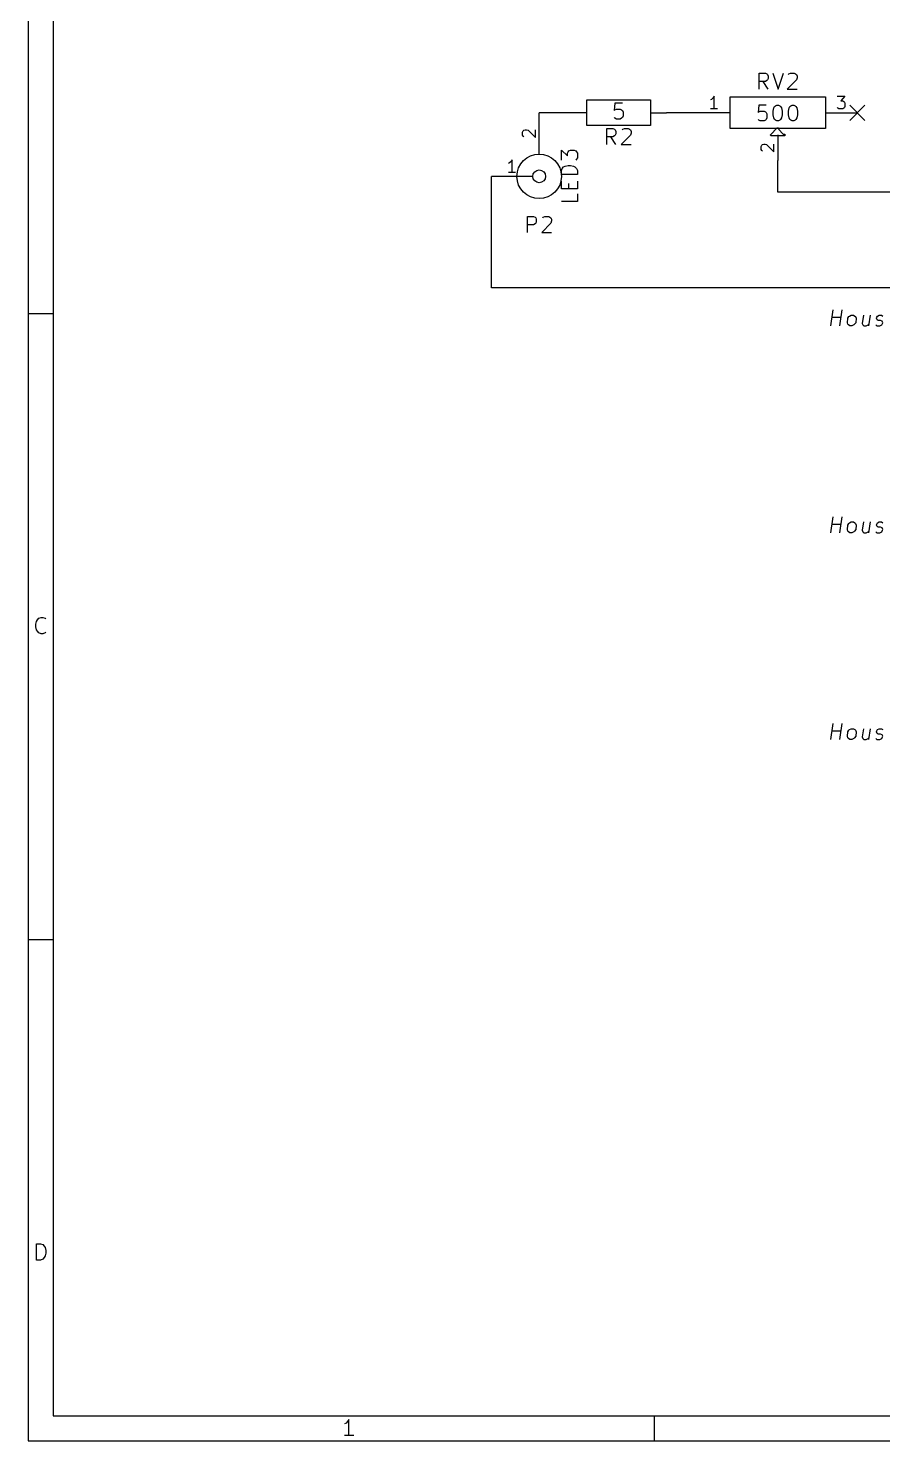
# Model space of a CAD drawing. Extents: x 10 to 287, y -200 to -10.
# Drawn here: x 10 to 78.2, y -200 to -87.2 of the extents above; entities that cross this region are included whole.
import ezdxf

# ---------------------------------------------------------------- set-up
doc = ezdxf.new("R2010")
doc.units = 0
doc.header["$MEASUREMENT"] = 0

msp = doc.modelspace()

# ---------------------------------------------------------------- linework, layer by layer
at = {"layer": 'Blue 2'}
for p, q in [((75.5904, -93.3704), (76.8096, -94.5896)), ((76.8096, -93.3704), (75.5904, -94.5896))]:
    msp.add_line(p, q, dxfattribs=at)
at = {"layer": 'Cyan 2'}
for p, q in [((68.3768, -92.1004), (68.3768, -90.8304)), ((68.3768, -90.8304), (68.8594, -90.8304)), ((68.8594, -90.8304), (68.9864, -90.8812)), ((68.9864, -90.8812), (69.0372, -90.932)), ((69.0372, -90.932), (69.088, -91.059)), ((69.088, -91.2368), (69.0372, -91.3638)), ((69.088, -91.059), (69.088, -91.2368)), ((69.469, -90.8304), (69.8754, -92.1004)), ((69.8754, -92.1004), (70.3072, -90.8304)), ((70.6882, -90.932), (70.739, -90.8812)), ((70.739, -90.8812), (70.866, -90.8304)), ((70.866, -90.8304), (71.1708, -90.8304)), ((71.1708, -90.8304), (71.2724, -90.8812)), ((71.2724, -90.8812), (71.3486, -90.932)), ((71.3486, -90.932), (71.3994, -91.059)), ((71.3994, -91.186), (71.3486, -91.3638)), ((71.3994, -91.059), (71.3994, -91.186)), ((68.8594, -91.4908), (68.3768, -91.4908)), ((69.088, -92.1004), (68.6816, -91.4908)), ((68.9864, -91.4146), (68.8594, -91.4908)), ((69.0372, -91.3638), (68.9864, -91.4146)), ((71.3486, -91.3638), (70.612, -92.1004)), ((70.612, -92.1004), (71.3994, -92.1004)), ((56.8452, -93.218), (56.7944, -93.8022)), ((57.4548, -93.218), (56.8452, -93.218)), ((68.326, -93.3704), (68.2752, -93.9546)), ((68.9356, -93.3704), (68.326, -93.3704)), ((69.5452, -93.599), (69.596, -93.472)), ((69.596, -93.472), (69.6722, -93.4212)), ((69.6722, -93.4212), (69.7738, -93.3704)), ((69.7738, -93.3704), (69.9008, -93.3704)), ((69.9008, -93.3704), (70.0278, -93.4212)), ((70.0278, -93.4212), (70.0786, -93.472)), ((70.0786, -93.472), (70.1548, -93.599)), ((70.7644, -93.599), (70.8152, -93.472)), ((70.8152, -93.472), (70.8914, -93.4212)), ((70.8914, -93.4212), (70.993, -93.3704)), ((70.993, -93.3704), (71.12, -93.3704)), ((71.12, -93.3704), (71.247, -93.4212)), ((71.247, -93.4212), (71.2978, -93.472)), ((71.2978, -93.472), (71.374, -93.599)), ((56.7944, -93.8022), (56.8452, -93.7514)), ((56.8452, -94.4118), (56.7944, -94.361)), ((56.8452, -93.7514), (56.9722, -93.7006)), ((56.9722, -94.488), (56.8452, -94.4118)), ((56.9722, -93.7006), (57.277, -93.7006)), ((57.277, -94.488), (56.9722, -94.488)), ((57.277, -93.7006), (57.3786, -93.7514)), ((57.3786, -94.4118), (57.277, -94.488)), ((57.3786, -93.7514), (57.4548, -93.8022)), ((57.4548, -94.361), (57.3786, -94.4118)), ((57.4548, -93.8022), (57.5056, -93.9292)), ((57.5056, -94.234), (57.4548, -94.361)), ((57.5056, -93.9292), (57.5056, -94.234)), ((68.2752, -93.9546), (68.326, -93.9038)), ((68.326, -94.5642), (68.2752, -94.5134)), ((68.326, -93.9038), (68.453, -93.853)), ((68.453, -94.6404), (68.326, -94.5642)), ((68.453, -93.853), (68.7578, -93.853)), ((68.7578, -94.6404), (68.453, -94.6404)), ((68.7578, -93.853), (68.8594, -93.9038)), ((68.8594, -94.5642), (68.7578, -94.6404)), ((68.8594, -93.9038), (68.9356, -93.9546)), ((68.9356, -94.5134), (68.8594, -94.5642)), ((68.9356, -93.9546), (68.9864, -94.0816)), ((68.9864, -94.3864), (68.9356, -94.5134)), ((68.9864, -94.0816), (68.9864, -94.3864)), ((69.4944, -93.853), (69.5452, -93.599)), ((69.4944, -94.1578), (69.4944, -93.853)), ((69.5452, -94.3864), (69.4944, -94.1578)), ((69.596, -94.5134), (69.5452, -94.3864)), ((69.6722, -94.5642), (69.596, -94.5134)), ((69.7738, -94.6404), (69.6722, -94.5642)), ((69.9008, -94.6404), (69.7738, -94.6404)), ((70.0278, -94.5642), (69.9008, -94.6404)), ((70.0786, -94.5134), (70.0278, -94.5642)), ((70.1548, -94.3864), (70.0786, -94.5134)), ((70.1548, -93.599), (70.2056, -93.853)), ((70.2056, -94.1578), (70.1548, -94.3864)), ((70.2056, -93.853), (70.2056, -94.1578)), ((70.7136, -93.853), (70.7644, -93.599)), ((70.7136, -94.1578), (70.7136, -93.853)), ((70.7644, -94.3864), (70.7136, -94.1578)), ((70.8152, -94.5134), (70.7644, -94.3864)), ((70.8914, -94.5642), (70.8152, -94.5134)), ((70.993, -94.6404), (70.8914, -94.5642)), ((71.12, -94.6404), (70.993, -94.6404)), ((71.247, -94.5642), (71.12, -94.6404)), ((71.2978, -94.5134), (71.247, -94.5642)), ((71.374, -94.3864), (71.2978, -94.5134)), ((71.374, -93.599), (71.4248, -93.853)), ((71.4248, -94.1578), (71.374, -94.3864)), ((71.4248, -93.853), (71.4248, -94.1578)), ((56.2102, -96.52), (56.2102, -95.25)), ((56.2102, -95.25), (56.6928, -95.25)), ((56.6928, -95.25), (56.8198, -95.3008)), ((56.8198, -95.8342), (56.6928, -95.9104)), ((56.8198, -95.3008), (56.8706, -95.3516)), ((56.8706, -95.7834), (56.8198, -95.8342)), ((56.8706, -95.3516), (56.9214, -95.4786)), ((56.9214, -95.6564), (56.8706, -95.7834)), ((56.9214, -95.4786), (56.9214, -95.6564)), ((58.0898, -95.7834), (57.3532, -96.52)), ((57.4294, -95.3516), (57.4802, -95.3008)), ((57.4802, -95.3008), (57.6072, -95.25)), ((57.6072, -95.25), (57.912, -95.25)), ((57.912, -95.25), (58.0136, -95.3008)), ((58.0136, -95.3008), (58.0898, -95.3516)), ((58.0898, -95.3516), (58.1406, -95.4786)), ((58.1406, -95.6056), (58.0898, -95.7834)), ((58.1406, -95.4786), (58.1406, -95.6056)), ((56.6928, -95.9104), (56.2102, -95.9104)), ((56.9214, -96.52), (56.515, -95.9104)), ((57.3532, -96.52), (58.1406, -96.52)), ((52.578, -97.7646), (52.578, -96.9772)), ((52.578, -96.9772), (53.0606, -97.409)), ((53.0606, -97.2058), (53.1114, -97.1042)), ((53.0606, -97.409), (53.0606, -97.2058)), ((53.1114, -97.1042), (53.1622, -97.028)), ((53.1622, -97.028), (53.2892, -96.9772)), ((53.2892, -96.9772), (53.594, -96.9772)), ((53.594, -96.9772), (53.721, -97.028)), ((53.721, -97.028), (53.7718, -97.1042)), ((53.7718, -97.6884), (53.721, -97.7646)), ((53.7718, -97.1042), (53.848, -97.2058)), ((53.848, -97.5868), (53.7718, -97.6884)), ((53.848, -97.2058), (53.848, -97.5868)), ((52.578, -98.6028), (52.6288, -98.425)), ((52.578, -98.9076), (52.578, -98.6028)), ((53.848, -98.9076), (52.578, -98.9076)), ((52.6288, -98.425), (52.7558, -98.298)), ((52.7558, -98.298), (52.8828, -98.2472)), ((52.8828, -98.2472), (53.1114, -98.1964)), ((53.1114, -98.1964), (53.2892, -98.1964)), ((53.2892, -98.1964), (53.5432, -98.2472)), ((53.5432, -98.2472), (53.6448, -98.298)), ((53.6448, -98.298), (53.7718, -98.425)), ((53.7718, -98.425), (53.848, -98.6028)), ((53.848, -98.6028), (53.848, -98.9076)), ((52.578, -100.051), (52.578, -99.441)), ((53.848, -100.051), (52.578, -100.051)), ((53.1622, -100.051), (53.1622, -99.6188)), ((53.848, -99.441), (53.848, -100.051)), ((53.848, -101.067), (52.578, -101.067)), ((53.848, -100.457), (53.848, -101.067)), ((49.8602, -103.53), (49.8602, -102.26)), ((49.8602, -102.26), (50.3428, -102.26)), ((50.3428, -102.26), (50.4698, -102.311)), ((50.4698, -102.311), (50.5206, -102.362)), ((50.5206, -102.362), (50.5714, -102.489)), ((50.5714, -102.489), (50.5714, -102.667)), ((51.0794, -102.362), (51.1302, -102.311)), ((51.1302, -102.311), (51.2572, -102.26)), ((51.2572, -102.26), (51.562, -102.26)), ((51.562, -102.26), (51.6636, -102.311)), ((51.6636, -102.311), (51.7398, -102.362)), ((51.7398, -102.362), (51.7906, -102.489)), ((51.7906, -102.489), (51.7906, -102.616)), ((50.3428, -102.921), (49.8602, -102.921)), ((50.4698, -102.845), (50.3428, -102.921)), ((50.5206, -102.794), (50.4698, -102.845)), ((50.5714, -102.667), (50.5206, -102.794)), ((51.7398, -102.794), (51.0032, -103.53)), ((51.0032, -103.53), (51.7906, -103.53)), ((51.7906, -102.616), (51.7398, -102.794))]:
    msp.add_line(p, q, dxfattribs=at)
at = {"layer": 'Green 2'}
for p, q in [((53.34, -93.98), (50.8, -93.98)), ((63.5, -93.98), (60.96, -93.98)), ((69.85, -100.33), (69.85, -97.79)), ((46.99, -107.95), (46.99, -99.06)), ((90.17, -100.33), (69.85, -100.33)), ((107.95, -107.95), (46.99, -107.95))]:
    msp.add_line(p, q, dxfattribs=at)
at = {"layer": 'Magenta 2'}
for p, q in [((74.0918, -110.998), (74.2696, -109.728)), ((74.1934, -110.312), (74.9046, -110.312)), ((74.803, -110.998), (74.9808, -109.728)), ((75.4126, -110.744), (75.438, -110.388)), ((75.438, -110.388), (75.5142, -110.261)), ((75.5142, -110.261), (75.565, -110.211)), ((75.565, -110.211), (75.7174, -110.134)), ((75.7174, -110.134), (75.8952, -110.134)), ((75.8952, -110.134), (75.9968, -110.211)), ((75.9968, -110.211), (76.0476, -110.261)), ((76.0476, -110.261), (76.0984, -110.388)), ((76.0984, -110.388), (76.073, -110.744)), ((76.6826, -110.134), (76.581, -110.795)), ((77.216, -110.134), (77.089, -110.998)), ((77.724, -110.388), (77.7494, -110.312)), ((77.7748, -110.515), (77.724, -110.388)), ((77.7494, -110.312), (77.8002, -110.211)), ((77.8002, -110.211), (77.9526, -110.134)), ((77.9526, -110.134), (78.1304, -110.134)), ((78.1304, -110.134), (78.232, -110.211)), ((75.438, -110.871), (75.4126, -110.744)), ((75.4888, -110.922), (75.438, -110.871)), ((75.5904, -110.998), (75.4888, -110.922)), ((75.7682, -110.998), (75.5904, -110.998)), ((75.9206, -110.922), (75.7682, -110.998)), ((75.9714, -110.871), (75.9206, -110.922)), ((76.073, -110.744), (75.9714, -110.871)), ((76.581, -110.795), (76.6318, -110.922)), ((76.6318, -110.922), (76.7334, -110.998)), ((76.7334, -110.998), (76.9112, -110.998)), ((76.9112, -110.998), (77.0636, -110.922)), ((77.0636, -110.922), (77.1144, -110.871)), ((77.6732, -110.922), (77.7494, -110.998)), ((77.7494, -110.998), (78.0034, -110.998)), ((77.8764, -110.566), (77.7748, -110.515)), ((78.0542, -110.566), (77.8764, -110.566)), ((78.0034, -110.998), (78.1558, -110.922)), ((78.1812, -110.617), (78.0542, -110.566)), ((78.1558, -110.922), (78.2066, -110.795)), ((78.232, -110.744), (78.1812, -110.617)), ((78.2066, -110.795), (78.232, -110.744)), ((74.0918, -127.508), (74.2696, -126.238)), ((74.803, -127.508), (74.9808, -126.238)), ((74.1934, -126.822), (74.9046, -126.822)), ((75.4126, -127.254), (75.438, -126.898)), ((75.438, -127.381), (75.4126, -127.254)), ((75.438, -126.898), (75.5142, -126.771)), ((75.4888, -127.432), (75.438, -127.381)), ((75.5142, -126.771), (75.565, -126.721)), ((75.565, -126.721), (75.7174, -126.644)), ((75.7174, -126.644), (75.8952, -126.644)), ((75.8952, -126.644), (75.9968, -126.721)), ((75.9714, -127.381), (75.9206, -127.432)), ((76.073, -127.254), (75.9714, -127.381)), ((75.9968, -126.721), (76.0476, -126.771)), ((76.0476, -126.771), (76.0984, -126.898)), ((76.0984, -126.898), (76.073, -127.254)), ((76.6826, -126.644), (76.581, -127.305)), ((76.581, -127.305), (76.6318, -127.432)), ((77.0636, -127.432), (77.1144, -127.381)), ((77.216, -126.644), (77.089, -127.508)), ((77.724, -126.898), (77.7494, -126.822)), ((77.7748, -127.025), (77.724, -126.898)), ((77.7494, -126.822), (77.8002, -126.721)), ((77.8764, -127.076), (77.7748, -127.025)), ((77.8002, -126.721), (77.9526, -126.644)), ((78.0542, -127.076), (77.8764, -127.076)), ((77.9526, -126.644), (78.1304, -126.644)), ((78.1812, -127.127), (78.0542, -127.076)), ((78.1304, -126.644), (78.232, -126.721)), ((78.1558, -127.432), (78.2066, -127.305)), ((78.232, -127.254), (78.1812, -127.127)), ((78.2066, -127.305), (78.232, -127.254)), ((75.5904, -127.508), (75.4888, -127.432)), ((75.7682, -127.508), (75.5904, -127.508)), ((75.9206, -127.432), (75.7682, -127.508)), ((76.6318, -127.432), (76.7334, -127.508)), ((76.7334, -127.508), (76.9112, -127.508)), ((76.9112, -127.508), (77.0636, -127.432)), ((77.6732, -127.432), (77.7494, -127.508)), ((77.7494, -127.508), (78.0034, -127.508)), ((78.0034, -127.508), (78.1558, -127.432)), ((74.0918, -144.018), (74.2696, -142.748)), ((74.803, -144.018), (74.9808, -142.748)), ((75.565, -143.231), (75.7174, -143.154)), ((75.7174, -143.154), (75.8952, -143.154)), ((75.8952, -143.154), (75.9968, -143.231)), ((76.6826, -143.154), (76.581, -143.815)), ((77.216, -143.154), (77.089, -144.018)), ((77.8002, -143.231), (77.9526, -143.154)), ((77.9526, -143.154), (78.1304, -143.154)), ((78.1304, -143.154), (78.232, -143.231)), ((74.1934, -143.332), (74.9046, -143.332)), ((75.4126, -143.764), (75.438, -143.408)), ((75.438, -143.891), (75.4126, -143.764)), ((75.438, -143.408), (75.5142, -143.281)), ((75.4888, -143.942), (75.438, -143.891)), ((75.5904, -144.018), (75.4888, -143.942)), ((75.5142, -143.281), (75.565, -143.231)), ((75.7682, -144.018), (75.5904, -144.018)), ((75.9206, -143.942), (75.7682, -144.018)), ((75.9714, -143.891), (75.9206, -143.942)), ((76.073, -143.764), (75.9714, -143.891)), ((75.9968, -143.231), (76.0476, -143.281)), ((76.0476, -143.281), (76.0984, -143.408)), ((76.0984, -143.408), (76.073, -143.764)), ((76.581, -143.815), (76.6318, -143.942)), ((76.6318, -143.942), (76.7334, -144.018)), ((76.7334, -144.018), (76.9112, -144.018)), ((76.9112, -144.018), (77.0636, -143.942)), ((77.0636, -143.942), (77.1144, -143.891)), ((77.6732, -143.942), (77.7494, -144.018)), ((77.724, -143.408), (77.7494, -143.332)), ((77.7748, -143.535), (77.724, -143.408)), ((77.7494, -143.332), (77.8002, -143.231)), ((77.7494, -144.018), (78.0034, -144.018)), ((77.8764, -143.586), (77.7748, -143.535)), ((78.0542, -143.586), (77.8764, -143.586)), ((78.0034, -144.018), (78.1558, -143.942)), ((78.1812, -143.637), (78.0542, -143.586)), ((78.1558, -143.942), (78.2066, -143.815)), ((78.232, -143.764), (78.1812, -143.637)), ((78.2066, -143.815), (78.232, -143.764))]:
    msp.add_line(p, q, dxfattribs=at)
at = {"layer": 'Red 2'}
for p, q in [((10.0076, -10.0076), (10.0076, -200)), ((11.9888, -11.9888), (11.9888, -198.018)), ((54.61, -94.996), (54.61, -92.964)), ((54.61, -92.964), (59.69, -92.964)), ((59.69, -92.964), (59.69, -94.996)), ((64.5668, -92.9132), (64.4906, -92.964)), ((64.6684, -92.8116), (64.5668, -92.9132)), ((64.77, -92.6592), (64.6684, -92.8116)), ((64.77, -93.6752), (64.77, -92.6592)), ((66.04, -95.25), (66.04, -92.71)), ((66.04, -92.71), (73.66, -92.71)), ((73.66, -92.71), (73.66, -95.25)), ((74.5998, -92.6592), (75.2094, -92.6592)), ((74.6506, -93.6244), (74.5998, -93.5736)), ((75.2094, -92.6592), (74.8792, -93.0402)), ((74.8792, -93.0402), (75.0316, -93.0402)), ((75.0316, -93.0402), (75.1332, -93.091)), ((75.1332, -93.091), (75.184, -93.1418)), ((75.184, -93.5736), (75.1332, -93.6244)), ((75.184, -93.1418), (75.2094, -93.2434)), ((75.2094, -93.472), (75.184, -93.5736)), ((75.2094, -93.2434), (75.2094, -93.472)), ((50.8, -97.282), (50.8, -93.98)), ((54.61, -93.98), (53.34, -93.98)), ((59.69, -93.98), (60.96, -93.98)), ((66.04, -93.98), (63.5, -93.98)), ((65.0494, -93.6752), (64.4906, -93.6752)), ((73.66, -93.98), (76.2, -93.98)), ((74.7268, -93.6752), (74.6506, -93.6244)), ((75.0316, -93.6752), (74.7268, -93.6752)), ((75.1332, -93.6244), (75.0316, -93.6752)), ((49.4792, -95.5294), (49.53, -95.4278)), ((49.4792, -95.7834), (49.4792, -95.5294)), ((49.53, -95.8596), (49.4792, -95.7834)), ((49.53, -95.4278), (49.5808, -95.377)), ((49.5808, -95.377), (49.6824, -95.3516)), ((49.6824, -95.3516), (49.784, -95.3516)), ((49.784, -95.3516), (49.911, -95.377)), ((49.911, -95.377), (50.4952, -95.9612)), ((50.4952, -95.9612), (50.4952, -95.3516)), ((59.69, -94.996), (54.61, -94.996)), ((73.66, -95.25), (66.04, -95.25)), ((69.2658, -95.7326), (69.7992, -95.1992)), ((69.2658, -95.7834), (69.2658, -95.7326)), ((69.3166, -95.8342), (69.2658, -95.7834)), ((70.3834, -95.8342), (69.3166, -95.8342)), ((69.7992, -95.1992), (69.7992, -95.1738)), ((69.7992, -95.1738), (69.8754, -95.1738)), ((69.85, -95.758), (69.85, -97.79)), ((69.8754, -95.1738), (69.9262, -95.2246)), ((69.9262, -95.3008), (69.9008, -95.3008)), ((69.9008, -95.3008), (70.2818, -95.6818)), ((69.9262, -95.2246), (69.9262, -95.3008)), ((70.2818, -95.6818), (70.3834, -95.6818)), ((70.3834, -95.6818), (70.4342, -95.7326)), ((70.4342, -95.7834), (70.3834, -95.8342)), ((70.4342, -95.7326), (70.4342, -95.7834)), ((49.5808, -95.9104), (49.53, -95.8596)), ((68.5292, -96.6724), (68.58, -96.5708)), ((68.5292, -96.9264), (68.5292, -96.6724)), ((68.58, -97.0026), (68.5292, -96.9264)), ((68.58, -96.5708), (68.6308, -96.52)), ((68.6308, -96.52), (68.7324, -96.4946)), ((68.7324, -96.4946), (68.834, -96.4946)), ((68.834, -96.4946), (68.961, -96.52)), ((68.961, -96.52), (69.5452, -97.1042)), ((69.5452, -97.1042), (69.5452, -96.4946)), ((48.4378, -97.9932), (48.3616, -98.044)), ((48.5394, -97.8916), (48.4378, -97.9932)), ((48.641, -97.7392), (48.5394, -97.8916)), ((48.641, -98.7552), (48.641, -97.7392)), ((68.6308, -97.0534), (68.58, -97.0026)), ((50.292, -99.06), (46.99, -99.06)), ((48.9204, -98.7552), (48.3616, -98.7552)), ((10.0076, -110.007), (11.9888, -110.007)), ((10.6172, -134.823), (10.668, -134.595)), ((10.6172, -135.026), (10.6172, -134.823)), ((10.668, -135.255), (10.6172, -135.026)), ((10.668, -134.595), (10.7442, -134.468)), ((10.7442, -135.382), (10.668, -135.255)), ((10.7442, -134.468), (10.8458, -134.341)), ((10.8458, -134.341), (11.049, -134.29)), ((11.049, -134.29), (11.176, -134.29)), ((11.176, -134.29), (11.3538, -134.341)), ((11.3538, -134.341), (11.4046, -134.391)), ((10.8458, -135.509), (10.7442, -135.382)), ((11.049, -135.585), (10.8458, -135.509)), ((11.176, -135.585), (11.049, -135.585)), ((11.3538, -135.509), (11.176, -135.585)), ((11.4046, -135.458), (11.3538, -135.509)), ((10.0076, -159.995), (11.9888, -159.995)), ((10.668, -185.572), (10.668, -184.277)), ((10.668, -184.277), (10.9728, -184.277)), ((10.9728, -184.277), (11.176, -184.328)), ((11.176, -184.328), (11.2776, -184.455)), ((11.2776, -184.455), (11.3538, -184.582)), ((11.3538, -184.582), (11.4046, -184.81)), ((11.4046, -184.81), (11.4046, -185.014)), ((10.9728, -185.572), (10.668, -185.572)), ((11.176, -185.496), (10.9728, -185.572)), ((11.2776, -185.369), (11.176, -185.496)), ((11.3538, -185.242), (11.2776, -185.369)), ((11.4046, -185.014), (11.3538, -185.242)), ((11.9888, -198.018), (285.013, -198.018)), ((35.6108, -198.298), (35.4838, -198.476)), ((35.6108, -199.593), (35.6108, -198.298)), ((59.9948, -198.018), (59.9948, -200)), ((35.3822, -198.603), (35.2552, -198.653)), ((35.4838, -198.476), (35.3822, -198.603)), ((10.0076, -200), (286.995, -200)), ((35.9918, -199.593), (35.2552, -199.593))]:
    msp.add_line(p, q, dxfattribs=at)
for radius in [1.778, 0.508]:
    msp.add_circle((50.8, -99.06), radius, dxfattribs=at)

doc.saveas('drawing.dxf')
